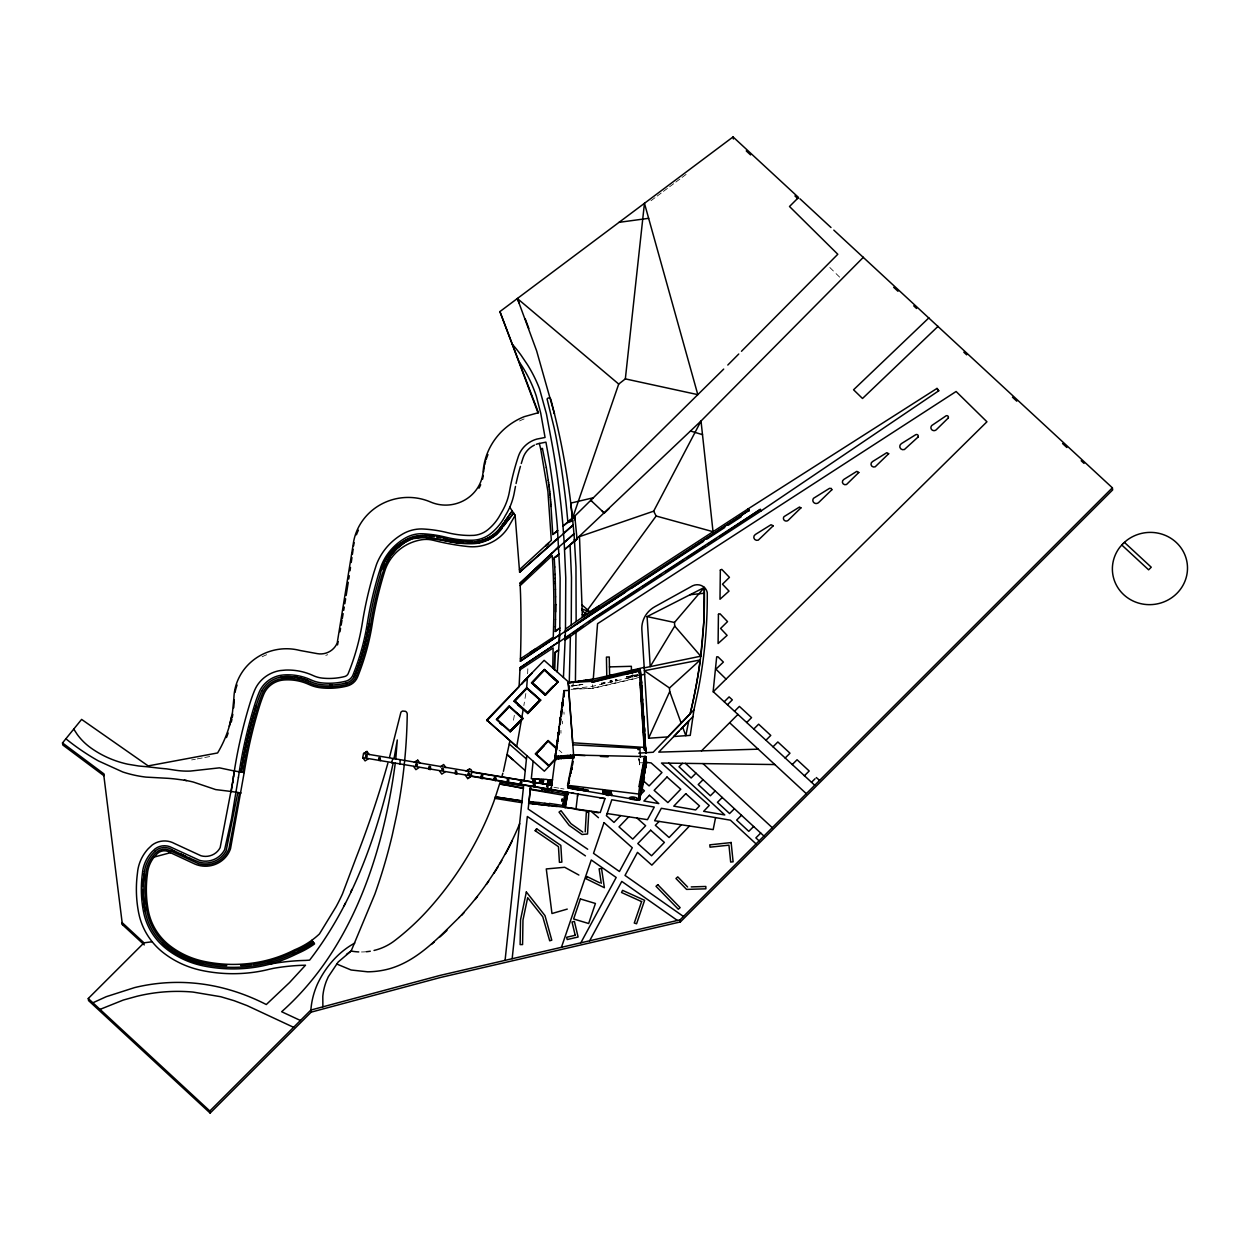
<?xml version="1.0" encoding="UTF-8"?>
<svg xmlns="http://www.w3.org/2000/svg" width="1250" height="1250" viewBox="0 0 1250 1250"><rect width="100%" height="100%" fill="white"/><g stroke="black" fill="none" stroke-linecap="round" stroke-linejoin="round"><path stroke-width="0.75" stroke-dasharray="5 3.75" d="M527.625 673.781L527.844 668.234M560.969 733.203L560.922 730.328M562.547 723.797L562.562 721.172M563.938 712.047L564.078 714.25M525.844 693.5L523.844 705.578M514.344 715.266L513.062 722.797M650.984 200.719L655.656 197.219M657.203 196.062L661.875 192.562M663.422 191.391L668.094 187.906M669.641 186.734L674.312 183.25M675.859 182.078L680.516 178.594M682.078 177.422L686.734 173.938M626.469 676.641L628.109 676.422M631 675.781L633.922 675.109M638.062 674.406L626.703 676.75M610.547 682.062L610.469 680.984C615.125 680.688 607.078 680.375 609.109 682.594L612.219 681.875L612.016 680.625M615.5 681.125L615.297 679.859L616.875 679.562L617.047 680.766L615.453 680.953M626.625 677.312L628.188 676.953L628.375 678.141L626.812 678.5C625.516 676.953 629.109 676.172 628.375 678.141M629.078 677.75L628.812 676.516L632.484 675.406M601.312 683.25L604.797 682.453M616.891 679.672L615.297 679.859M628.953 676.859L632.438 676.047M601.391 683.75L604.844 682.688M629.031 677.344L632.484 676.297M634.703 676.031L638.156 674.984M601.422 683.984L604.906 683.188M629.062 677.594L632.547 676.781M638.219 675.469L634.688 676.578L634.594 675.297M638.359 675.719L592.703 686.281L572.734 688.719M641.297 676.922L592.984 688.109L572.781 689M570.969 689.344L593.016 688.375L637.625 678.047M191.641 759.938L195.391 759.234M197.281 758.891L202.906 757.844M204.781 757.484L212.297 756.094M571.156 686L581.266 684.531M580.062 684.844L575.266 685.547M576.219 685.406L572.391 685.953L572.141 682.203M571.406 685.953L573.344 685.812L573.094 682.062M639.297 760.812L638.906 758.906M639.312 762.219L638.891 758.797L639.656 764.828L639.266 759.047M644.703 762.828L639.344 762.75L639 758.891M553.906 787.281L558.953 788.156M560.625 788.438L563.984 789.016M559.109 750.25L561.859 752.688M829.813 267.484L840.438 277.922M632.391 675.719L632.688 677.031L632.469 674.656M628.906 676.531L629.109 677.844M615.531 680.906L615.375 679.875M610.703 682.031L610.547 681M604.859 682.156L604.922 683.344M601.281 683.016L601.438 684.141M592.484 684.719L593.016 688.375M581.984 684.562L582.922 684.359L579.109 684.984M366.453 951.719A53.203 51.094 -8.4 0 1 358.75 951.922M519.547 420.984A66.125 63.5 -8.4 0 1 524.578 418.734M262.109 656.797A52.016 49.953 -8.4 0 1 269.312 653.734M327.734 654.688A17.625 16.922 -8.4 0 1 325.781 655.344"/><path stroke-width="1.5" d="M555.609 604.25L555.531 619.453M555.625 611.953L555.641 604.469M554.5 669.547L554.766 652.484L558.688 650.031L554.797 652.703L554.516 668.406L552.781 668.016L553.109 647.953L519.938 669.844M562.219 799.406L562.188 799.688M563.625 801.188L563.891 799.609M576 632.25L575.422 681.781M576.141 621.453L575.969 566.969L574.391 539.422M555.375 626.953L555.5 619.25M559.781 630.547L560.141 578.188L557.297 525.953A930.297 893.359 -8.4 0 0 548.516 456.594L545.938 442.156L538.125 443.703A22.188 21.297 -8.4 0 0 536.234 444.328M565.453 629.109L592.812 609.969L748.109 508.875L749.109 510.281L565.469 631.688L565.766 577.844L564.203 542.781M569.094 689.156L569.469 686.25M570.391 636.156L569.266 682.688L573.094 682.062M571.25 624.859L571.484 577.484L570.078 545.031M565.391 630.391L565.266 638.344L569.922 635.109M555.344 626.734L555.25 631.234L559.844 627.984L555.297 631.578M565.25 635.125L565.141 640.047L595.781 618.531L761.281 510.797L938.734 390.797L937 388.422L748.109 508.875L749.203 510.922M565.344 635.781L565.172 637.688M565.109 639.859L563.438 677.5M564.453 693.266L563.969 690.547L551.172 789.438L362.703 757.609M564.359 692.828L564.062 690.641M564.188 691.812L563.844 694.719L564.219 691.906M520.031 667.688L559.188 641.625L520.031 667.688L519.094 686.672L511.297 694.969M520.328 661.203L559.562 634.859L520.328 661.203L520.453 657.922A1106.922 1062.969 -8.4 0 0 520.547 594.484L520.094 583.188L558.766 546.703L549.156 556.234M761.281 510.797L760.281 509.391L595.203 616.859L559.25 641.969L559.75 630.344M557.281 672.016L559.547 635.906M585.219 831.875L586.328 812.359L588.766 812.406L587.531 834L582 834.5L569.156 825.344L559.031 812.125L561.016 810.672L570.938 823.656L582.781 832.094M589.438 679.844L593.266 679.281L597.562 623.688L956.109 391.5L986.938 421.781L713.109 691.891L716.688 656.859L717.938 656.781L723.391 662.078L715.906 669.172L726.234 679.25M644.188 775.016L646.297 761.344M643.141 780.609L649.109 785.906L661.969 772.547L651.125 762.906L646.359 762.406M646.359 761.562L646.422 762.594M528.953 801.844L530.531 787.312L530.25 789.516L565.031 795.5L564.859 794.297L566.422 794.562L564.141 806.141M522.156 800.953L495.422 796.906L500.125 782.328L523.578 786.125L505.078 960.359M524.156 781.094L526.797 755.594M530.562 787.516L528.156 809.047L587.703 849.234M533.125 761.219L531.312 778.719L534.109 779.109L533.656 782.719L530.938 782.328M399.859 764.125L400.281 759.812M512.156 958.734L527.328 816.484L585.438 855.875M625.344 378.891L644.453 203.297L697.812 394.641L625.344 378.891L618.719 384.062L572.469 518.375L568.188 521.906M143.141 886.391A125.828 120.828 -8.4 0 1 144.156 873.828L144.406 871.328M234.078 773.312L234.344 771L219.438 767.844L190.453 771.062A76.438 76.281 9.3 0 1 175.969 770.297L166.688 768.875A363.906 363.234 9.3 0 1 158.203 768.047L146.922 766.719A364.469 354.969 -86.2 0 1 138.578 765.984L127.969 764.234A99.422 96.453 -7.4 0 1 91.016 748.031A61.938 60.094 -7.4 0 1 77.25 734.469L73.75 729.094M690.156 713.797A559.922 537.688 -8.4 0 0 694.156 695.953L695.922 686.984A559.922 537.688 -8.4 0 0 698.984 668.969L700.281 659.938L669.484 687.984L669.719 691.594L648.594 738.234L667.938 736.906L690.156 713.812C700.188 672.516 705.281 629.969 704.312 587.469L674.484 622.469L674.719 626.078L650.203 666.625L700.75 656.203L703.797 621.891L704.312 587.469L647.094 616.609L650.203 666.625L644.219 667.875M395.266 763.203C383.188 853.875 352.031 949.328 281.641 1011.734L300.438 1020.484M395.766 759.031L397.297 739.984L394.016 758.734M577.844 794.156L577.484 796.312M532.688 782.641L533 778.922M539.359 783L539.812 779.391L533.531 778.938L533.109 782.703L534.734 782.734L535.156 778.969L541.438 779.422L541.016 783.203L534.734 782.734M540.391 779.578L539.906 783M540.906 779.422L540.469 783.188L542.641 783.219C545.766 778.391 538.703 777.938 540.594 783.125M541.141 783.125L541.594 779.531M541.531 783.031L542.016 779.609M541.672 783.141L542.125 779.547M542.094 783.219L542.531 779.438C558.062 778.031 540.328 790.625 542.547 779.609M542.766 783.156L543.219 779.562M543.188 783.234L543.609 779.453M550.453 780.109L548.266 779.891L547.812 783.5L550 783.703L550.438 779.938L550 783.703M547.953 783.609L548.406 780M548.5 783.609L548.953 780.016M549.453 783.609L549.891 779.922L552.078 780.125L551.625 783.734L549.469 783.688L549.891 779.922M552.641 779.875L551.516 779.953L551.094 783.719L552.156 783.656M589.25 811.375L575.938 809.359L577.797 793.891M555.172 757.375L555.516 753.234L555.359 757.562L573.672 756.297L555.172 757.344M555.922 750.25L556.062 751.562L556.812 745.406M558.109 736.672L557.219 742.453L558.125 736.5M559.672 724.547L560.375 717.609M561.781 709.812L560.891 715.594L561.797 709.641M562.109 706.641L562.906 700.828L562.188 706.828M556.094 751.422L556.734 744.281L556.156 752.531M558.531 733.516L559.328 727.688L558.438 733.469M559.766 724.562L560.547 718.734M557.391 743.578L557.953 735.344M558.641 735.047L559.156 726.562M560.219 724.172L560.719 719.875M561.281 716.438L561.938 710.922M562.594 706.781L563.172 702M563.922 697.125L564.297 693M352.422 554.234L353.109 549.266M351.234 562.5L351.953 557.547M648.609 738.203L641.859 629.859A25.75 24.719 -8.4 0 1 654.891 606.672L692.672 585.766A10.281 9.875 -8.4 0 1 703.391 586.672L704.781 587.875A10.281 9.875 -8.4 0 1 707.266 592.672A526.094 505.203 -8.4 0 1 698.125 690.578L693.938 709.875L690.25 735.375L673.797 736.5L688.734 720.969L685.828 735.672L682.578 726.938M562.203 799.609L561.828 801.422M232.656 782.625L233.5 776.594M238.422 777.219L231.578 818.375L224.625 849.719A21.109 20.281 -8.4 0 1 199.531 860.359L171.938 847.656A15.062 14.469 -8.4 0 0 155.156 848.812L151.906 851.891A38.016 36.516 -8.4 0 0 142.688 871.016L142.422 873.469A127.516 122.453 -8.4 0 0 143.516 911.734A66.359 63.719 -8.4 0 0 167.016 949.391A88.672 85.141 -8.4 0 0 202.688 965.734A142.031 136.391 -8.4 0 0 253.437 967.5A130.891 125.703 -8.4 0 0 268.422 964.547L272.109 963.547A130.891 125.703 -8.4 0 0 293.484 955.438L298.891 952.906A83.547 80.219 -8.4 0 0 312.672 945.25L314.578 943.891L311.719 940.344M350.016 570.766L350.5 567.453M233.516 776.719L234.422 770.453A520.438 499.766 -8.4 0 1 249.953 703.312A155 148.844 -8.4 0 1 254.562 690.438L255.766 687.875A33.312 32 -8.4 0 1 280.109 670.562L285.797 670.062A59.109 56.766 -8.4 0 1 310.938 674.594L314.516 676.156A28.219 27.094 -8.4 0 0 322.391 678.109A61.844 59.391 -8.4 0 0 342.719 677L344.953 676.453A5.469 5.25 -8.4 0 0 348.141 673.719L349.938 669.234A249.531 239.625 -8.4 0 0 362.391 622.656A409.812 393.547 -8.4 0 1 373.891 572.516L376.469 564.531A60.828 58.406 -8.4 0 1 403.109 533.766A35.609 34.203 -8.4 0 1 421.562 528.953L423.25 529.016A122.891 118.016 -8.4 0 1 447.234 532.609A92.5 88.828 -8.4 0 0 469.797 535.484L474.016 535.359A24.469 23.5 -8.4 0 0 486.031 531.094L487.797 529.781A50.953 48.922 -8.4 0 0 500.031 515.125L502.562 510.687A64.641 62.062 -8.4 0 0 508.891 494.312L509.484 491.375A268.234 257.578 -8.4 0 1 518.359 456.406L519.172 454.281A27.172 26.094 -8.4 0 1 536.766 439.109L545.062 437.469L540.703 413.047L536.297 396.094A122.266 100.484 45 0 0 522.484 366.844L518.859 361.297M238.438 777.344L239.344 771.109A515.484 495.016 -8.4 0 1 254.719 704.609A149.328 143.406 -8.4 0 1 259.156 692.25L260.203 690A28.328 27.203 -8.4 0 1 280.906 675.281L283.484 674.969A54.203 52.047 -8.4 0 1 308.938 678.984L312.531 680.562A33.156 31.828 -8.4 0 0 321.766 682.875A66.766 64.109 -8.4 0 0 345.656 681.234L346.516 680.984A10.453 10.031 -8.4 0 0 352.625 675.766L352.984 674.953A254.203 244.109 -8.4 0 0 367.297 623.359A405 388.922 -8.4 0 1 378.672 573.797L381.141 566.125A55.859 53.641 -8.4 0 1 405.609 537.875A30.594 29.375 -8.4 0 1 422.953 533.781A117.969 113.281 -8.4 0 1 445.984 537.25A97.25 93.391 -8.4 0 0 471.828 540.25A29.453 28.281 -8.4 0 0 490.922 533.453A56.016 53.797 -8.4 0 0 505.312 515.656A69.609 66.844 -8.4 0 0 514.375 492.203A263.156 252.703 -8.4 0 1 515.484 486.406M241 772.031L241.062 771.438A513.766 493.359 -8.4 0 1 254.172 712.672M348.766 579.016L349.266 575.719M232.625 782.5L220.156 847.641A16.125 15.484 -8.4 0 1 201 855.766L174.469 843.5A20.047 19.25 -8.4 0 0 152.141 845.047L148.188 848.766A43 41.297 -8.4 0 0 137.766 870.391L137.094 876.141A132.734 127.453 -8.4 0 0 138.625 912.703L139.5 916.562A71.234 68.406 -8.4 0 0 163.875 953.141A93.672 89.938 -8.4 0 0 201.547 970.406A147.016 141.188 -8.4 0 0 254.094 972.234A135.891 130.484 -8.4 0 0 269.656 969.172L273.672 968.297A203.875 195.781 -8.4 0 1 301.5 965.328L305.5 965.203L289.562 982.531L266.297 1004.531C243.766 992.969 219.188 985.328 193.906 983.125A173.281 164.938 -1.9 0 0 134.562 987.609L106.297 996.672L92.891 1002.781M348.25 582.312L346.156 595.516M237.859 792.438L226.188 850.625A22.844 21.938 -8.4 0 1 199.062 862.141L189.969 858.266M239.578 792.75L229.047 848.281A24.562 23.578 -8.4 0 1 198.562 863.719L170.219 850.719M344.812 603.766L345.625 598.812M526.562 689.109L527.406 677.719L544.125 660.328L569.281 682.672L593.266 679.203L644.188 667.391M523.297 708.797L521.75 718M343.703 610.359L344.25 607.062M521.547 719.203L516.703 746.641L486.734 720L527.406 677.719L521.469 684.094M342.281 618.594L343.141 613.641M561.844 800.313L562.172 798.844M528.625 803.438L528.891 801.484L539.062 802.562L549.344 803.891L549.047 805.625L528.594 803.219L557.172 806.531M533.125 803.891L533.422 802.172M538.797 804.531L539.062 802.562M544.953 803.234L544.656 804.953M549.047 805.625L549.281 803.406L565.453 805.875M341.125 625.172L342 620.234M339.953 631.75L340.547 628.469M62.5 742.938L103.594 773.641L103.906 775.719L62.813 745.016L62.5 742.938L81.609 719.406L148.172 765.906L217.609 752.953A122.016 117.172 -8.4 0 0 229.297 726.297L232.516 712.156L233.906 697.766A52.016 49.953 -8.4 0 1 299.953 650.469L317.297 653.641A17.625 16.922 -8.4 0 0 337.234 642.828L353.266 543.891A54.891 52.719 -8.4 0 1 430.547 502A37.172 35.703 -8.4 0 0 483.125 471.484A66.125 63.5 -8.4 0 1 524.281 416.656L538.438 412.688L499.906 311.594L733.062 136.922L798.531 197.484L789.5 206.5L837.797 254.266L741.484 351.266M337.531 644.906L338.141 641.609M640.062 787.406L644.922 756.422L645.766 756.547L646.281 760.656L644.922 756.422L645.844 757.141L639.859 786.969M640.266 782.984L639.625 787.688L640.547 788.422L645.844 757.141M640.656 782.094L641.656 776.25M642.625 770.188L641.922 775.047L642.812 775.844M644.172 775.141C642.109 771.547 643.547 766.188 644.188 765.094L644.703 769.203M644.359 762.203C645.969 764.453 642.578 756.812 645.672 757.312M639.734 788.391L644.078 763.812M644.391 762.938C646.859 759.609 644.391 756.734 646.016 758.297M640.656 789.125L646.094 758.766M640.766 789.828L646.188 759.469L645.359 759.344L646.234 759.703M639.938 790.406L640.781 790.547L646.297 760.172L645.391 759.125M509.922 740.844L503.406 771.328M555.094 756.391L573.594 755.016L644.641 756.594L638.984 786.375L640.281 786.547L640.781 790.547M639.328 800.203C637.75 797.922 639.406 784.969 640.438 786.031L639.516 786.891M641.062 780.906L641.859 776.641L642.047 777.5M643.547 768.234L642.766 772.391M644.281 763.859L645.156 759.719M641.312 780.891L643.688 768.906M645.297 760.391L646.141 760.453L640.484 790.375L639.938 786.516M640.609 791.453L639.422 800.25L567.891 787.922L588.188 791.203M639.484 799.844L640.906 792.891M641.453 792.719L644.453 777.359M393.219 762.859C378.031 832.703 353.781 903 309.609 960.141L305.406 960.422A208.672 200.391 -8.4 0 0 272.844 963.594L270.172 964.078M65.875 738.781A236.812 228.922 -3.1 0 0 98.359 760.891L122.75 771.969A117.219 114.453 -11.6 0 0 145.953 777.109L167.578 778.297A143.438 141.656 11.9 0 1 177.031 779.219L184.359 780.203A103.656 100.781 -3.7 0 1 193.375 782.062L215.703 789.594L231.234 791.484L234.344 771L244.203 772.531M362.734 757.734L363.531 753.484L551.984 785.312M379.109 759.125L378.844 760.469L378.891 757.672L380.266 757.906L380.219 760.703L380.484 759.375M428.828 767.656L429.094 766.328L430.484 766.562L430.469 769.594L429.078 769.344L428.828 767.656L430.219 767.906M429.078 769.344L429.344 768.016M455.5 772.516L455.234 773.859L456.625 774.094L456.891 772.75M456.375 772.406L456.641 771.062L455.25 770.828L456.625 774.094M469.688 776.344L469.953 775M465.469 775.422L467.703 778.578L471.016 776.375L471.812 772.141L551.969 785.188M481.109 776.562L481.375 775.219L482.766 775.453L482.5 776.797L481.109 776.562L481.391 778.422L482.781 778.672M481.391 778.422L481.656 777.094M494.172 778.688L494.438 777.344L495.812 777.578L495.812 780.609L494.422 780.375L494.172 778.688L495.563 778.922M494.422 780.375L494.688 779.031M495.812 780.609L496.062 779.281M520.281 782.938L520.547 781.594L521.938 781.828L521.672 783.172L520.281 782.938L520.531 784.594M533.562 786.578L533.594 783.719L534.984 783.953L534.938 786.812M541.516 790.766L541.859 789.047L545.297 789.625L544.969 791.359L530.188 789.031M541.547 791L541.859 789.047M544.922 791.125L545.266 789.406L552.438 790.375L552.094 792.109L544.969 791.359M547.781 787.422L548.047 786.078L546.656 785.844L548.016 789.078M547.219 791.516L547.516 789.531M552.094 792.109L552.438 790.375M562.562 805.859L564.859 794.297M563.391 803.766L564.047 800.453M568.031 787.609L567.594 785.297L573.594 755.016L568.859 690.422M564.062 805.641L566.422 794.562M567.859 786.656L570.203 774.25L570.406 775.672M571.891 768.578C571.766 764.406 569.406 783.969 572.047 765.469M568.844 783.078L569.406 780.141M571.484 769.109L571.828 767.438M568.797 782.75L569.25 779.094L569.422 780.641M572.484 765.219L573.234 761.438M565.141 807.734L568.016 792.203L565.109 807.578M570.219 787.062L570.562 788.047M570.391 788.016L570.422 787M575.484 787.969L575.688 789.328M578.203 789.359L577.875 788.297L578.234 789.781L574.594 789.328M580.797 790.125L580.422 788.734M583.047 789.156L583.297 790.234M583.125 789.281L583.344 790.562M585.844 790.672L585.5 789.609L585.891 791M588.25 791.406L588.109 790.031L567.797 786.469M602.875 790.297L611.125 791.594L611.672 795.562L610.969 790.594M602.984 791.625L611.219 793.078M611.406 793.75L603.094 792.312L611.328 793.625M603.188 793.016L611.5 794.438M605.016 790.578L605.484 794.375M605.578 793.422L609.141 793.859M605.781 794.5C613.109 799.328 606.922 784.719 609.562 795.078M605.953 793.391L607.562 794.609M607.844 794.344L608.875 793.891M611.219 792.281L602.906 790.859L611.125 792.25M631.656 797.641L631.875 798.922M634.312 799.453L634.031 797.969L634.375 799.031M636.766 799.859L636.766 798.438M636.922 799.469L636.578 798.406M639.281 799.875C619.969 799.906 633.797 793 639.516 800.266L646.516 762.625L644.141 774.703M715.562 817.625L713.188 829.609L654.609 820.734L661.344 808.281L730.422 820.187L756.062 843.891M526.328 892.094L520.531 919.844L520.125 944.594L522.578 944.578L522.969 920.047L527.656 897.688L542.75 916.734L549.688 940.797A54.438 15.094 -15.4 0 0 550.859 940.453L551.781 940.188L545 915.641L526.297 891.891M229.297 726.297L231.641 716.906M389.469 757.469L400.906 712.281A3.516 3.375 -8.4 0 1 402.672 711.047L405.516 711.328A3.516 3.375 -8.4 0 1 407.234 714.266A600.422 576.578 -8.4 0 1 396.547 815.422L392.203 835.375A600.422 576.578 -8.4 0 1 374.828 894.219L351.125 951.047A64.328 61.781 -8.4 0 0 346.484 954.406M391.562 762.891L392.781 758.656M387.875 763.203L384.891 773.547A1094.609 1051.141 -8.4 0 1 356.156 857.609L342.453 893.938A205.5 197.344 -8.4 0 1 336.125 906.641L319.438 933.938A78.594 75.469 -8.4 0 1 311.875 940.219L309.875 941.641A78.594 75.469 -8.4 0 1 294.625 949.812A125.937 120.938 -8.4 0 1 252.828 963.047A137.062 131.625 -8.4 0 1 203.859 961.344A83.688 80.375 -8.4 0 1 170.188 945.938A61.453 59.016 -8.4 0 1 148.406 911.031A122.641 117.781 -8.4 0 1 147.375 874.219A33.062 31.75 -8.4 0 1 154.109 857.078L157.297 853.594A10.094 9.703 -8.4 0 1 170.453 852.688L194.703 863.969A26.078 25.047 -8.4 0 0 230.5 848.781L244.281 772.031A510.547 490.281 -8.4 0 1 259.5 706.172A143.703 138 -8.4 0 1 263.75 694.312A23.375 22.453 -8.4 0 1 283.906 679.969A49.172 47.219 -8.4 0 1 308.922 684.484A38.062 36.547 -8.4 0 0 321.188 687.859A71.844 68.984 -8.4 0 0 346.922 686.094A15.406 14.797 -8.4 0 0 357.609 676.953A259.25 248.953 -8.4 0 0 372.219 624.328A400.203 384.312 -8.4 0 1 384.812 570.953A45.906 44.078 -8.4 0 1 421.703 539.75A27.562 26.469 -8.4 0 1 433.25 540.281A241.375 231.797 -8.4 0 0 467.953 546.547A41.219 39.578 -8.4 0 0 496.141 539.719L499.516 537.219A41.219 39.578 -8.4 0 0 509.906 524.406L515.125 515.422L509.781 507.25M501.781 776.938L502.859 773.188M447.734 539.453C419.672 527.266 385.656 542.938 380.344 574.422A403.328 387.312 -8.4 0 0 369.016 623.703A255.953 245.797 -8.4 0 1 354.594 675.656L354.188 676.562M467.703 778.578L470.984 776.25L605 798.578L600.25 812.516L548.969 805.125M561.438 947.312L591.266 859.969L616.188 877.469L580.812 942.844M383.688 569.484L384.406 567.406A118.906 16.609 -69.4 0 0 385.641 564.438L390.484 556.062L396.859 548.672L404.562 542.562L412.234 538.672L425.031 537.406L458.406 543.031L477.828 543.156L489.031 539.406L496.344 534.484L513.641 513.141L506.266 522.547M495.406 796.703L493.969 801.188A348.031 334.203 -8.4 0 1 429.047 908.766A252.109 242.094 -8.4 0 1 394.703 940.625A53.203 51.094 -8.4 0 1 374.047 950.453M519.719 823.625C505.359 858.125 484.922 890.109 459.281 917.344M385.641 564.438L382 574.875A401.656 385.719 -8.4 0 0 370.719 624.031A257.719 247.484 -8.4 0 1 356.203 676.344A13.922 13.375 -8.4 0 1 346.547 684.609A70.297 67.5 -8.4 0 1 321.359 686.344A36.625 35.172 -8.4 0 1 309.547 683.078A50.672 48.656 -8.4 0 0 283.781 678.453A24.859 23.875 -8.4 0 0 262.344 693.688A145.422 139.641 -8.4 0 0 258.047 705.703A512.047 491.719 -8.4 0 0 242.781 771.75L240.984 771.938M351.953 889.422L350.703 892.188M261.75 690.828L260.766 693.062A147.375 141.531 -8.4 0 0 256.375 705.156A513.766 493.359 -8.4 0 0 241.062 771.438M344.141 905.719L345.469 903M386.75 562.203L387.078 561.547A52.422 50.344 -8.4 0 1 407.375 540.891A27.156 26.078 -8.4 0 1 422.781 537.281A114.547 110 -8.4 0 1 445.141 540.641A100.719 96.719 -8.4 0 0 471.922 543.734A37.125 35.641 -8.4 0 0 502.25 528.078M582.391 617.047L579.5 536.641L653.656 511.172L701.016 421.016L863.406 257.25M587.188 876.469L586.094 878.766L604.375 887.719L601.547 868.484L599.125 868.828L601.266 883.344M589.641 940.797L621.781 881.406L677.422 920.469M512.203 510.922L504.594 521.703M501.547 526.031L502.328 524.906M512.219 511.016L500.875 526.984C494.328 536.219 483.203 541.828 471.922 541.969A98.984 95.047 -8.4 0 1 469.688 542.094M503.141 523.766L503.797 522.828M503.297 526.562L503.875 525.766M582.297 617.172L656.141 516.016L653.656 511.172M504.469 524.953L505.922 523.016M535.203 830.734L536.672 828.813L560.828 845.375L561.859 862.125L559.422 862.344L558.453 846.672L535.203 830.734L536.672 828.828M519.469 695.891L526.719 688.141M514.5 727.562L521.375 720.188M521.719 683.844L529.734 675.297M510 696.344L486.844 720.781M524.375 681.188L532.297 672.938M496.438 719.344L509.281 705.984L523.062 718.422L510.219 731.797L496.469 719.578L509.281 705.984M514 701.078L526.859 687.719L540.641 700.172L527.781 713.531L514.031 701.328L526.859 687.719M531.562 682.828L544.422 669.453L558.156 681.672L545.344 695.281L531.562 682.828L545.344 695.281M531.594 683.062L544.422 669.453M522.266 718.469L509.312 706.75L497.281 719.547L510.188 731.016L522.266 718.469L510.156 730.781M514.844 701.281L526.875 688.5L539.781 699.969L527.75 712.75L514.812 701.047L527.75 712.75M552.016 687.516L545.312 694.5L532.375 682.797L544.438 670.234L557.391 681.938M527.719 712.516L539.781 699.969M545.312 694.5L553.328 685.891M540.594 699.938L527.781 713.531M545.297 695.031L558.156 681.672M556.359 747.797L548.125 740.469L535.266 753.844L549.047 766.297L544.344 771.188L486.734 720M544.156 745.672L536.109 754.047L548.141 741.25L555.969 748.406M554.344 759.703L549.016 765.516L536.078 753.812M555.438 759.375L549.047 766.297M459.266 917.359C438.406 937.578 417.375 961.234 388.344 969.078A75.828 66.25 -11.6 0 1 367.688 971.812L351.109 970L336.625 963.969M693.938 709.875L653.172 752.25L638.75 753.141M678.766 731.328L658.766 752.125L758.203 749.172M681.266 728.734L692.969 716.562M620.562 815.594L614 822.422L606.391 815.672L611.828 799.75L654.281 807.062L647.469 819.656L607.109 813.547M628.703 816.828L619.016 826.891L632.766 839.109L645.625 825.734L637 818.078M659.094 821.422L655.359 825.313L669.094 837.531L681.359 824.797M689.484 826.016L651.859 865.141L637.484 852.375L625.016 875.422L683.453 916.469M727.797 365.047L738.75 354.016M833.812 230.125L1112.375 487.812L1112.672 489.891L680.359 921.938L440.656 977.437L311.172 1012.141L210.141 1113.078L88.562 1000.594L88.266 998.5L144 942.828L152.188 941.75M210.141 1113.078L209.828 1111L310.875 1010.047L440.344 975.344L680.062 919.859L1112.375 487.812M724.266 701.734L729.109 696.891L732.328 699.859L727.484 704.703M682.469 763.328L679 766.781L691.141 778L695.984 773.156M734.562 711.25L739.406 706.406L751.547 717.641L746.703 722.484M701.5 750.859L737.969 714.406M703.062 779.719L698.219 784.547L710.359 795.781L715.203 790.938M753.781 729.031L758.625 724.188L770.766 735.422L765.922 740.266M722.281 797.484L717.438 802.328L729.578 813.562L734.422 808.719M773 746.812L777.844 741.969L789.984 753.203L785.141 758.047M741.5 815.266L736.656 820.109L748.797 831.344L753.641 826.5M792.219 764.594L797.062 759.75L809.203 770.984L804.359 775.812M760.734 833.047L755.875 837.891L759.094 840.859M811.438 782.375L815.062 778.734M723.703 369.078L572.469 518.375L562.969 526.156L572.438 518.188M548.516 790.422L550.969 788M593.359 497.75L570.719 503.125L572.469 518.375L574.797 516.125L572.5 518.75M520.188 585.578L552.219 555.578L552.547 559.516A891.906 856.5 -8.4 0 1 553.359 634.281L553.312 637.109L520.375 658.844M520.094 583.188L552.484 552.672M570.328 544.828L701.016 421.016L713.031 531.703L656.141 516.016M519.453 569.672L551.328 540.391L547.891 491.344L540.672 448.781L542.406 448.438L546.344 467.797M591.984 501.422L590.781 500.297L604.328 513.078L608.797 508.859M574.516 541.172L564.594 549.516L577.031 539.031L574.719 515.547M520.125 583.406L531.188 573.047M535.328 569.172L545.016 560.109M545.625 545.828L548.5 543.219M545.656 546.094L548.531 543.484M558.203 537.781L519.609 572.203L573.125 525.203M558.812 547.047L573.906 533.938L564.234 542.625M556.344 549.266L558.828 547.172M155.047 851.188L156.219 850.219A13.328 12.812 -8.4 0 1 171.078 849.188L172.094 849.922M557.672 530.781L552.766 534.516L557.641 530.531M554.344 559.609L554.219 557.75L559.219 554.203M554.25 557.969L559.188 553.938M555.516 557.219L557.984 555.203M313.578 942.656L311.703 944.094A81.812 78.562 -8.4 0 1 298.219 951.594L292.734 954.047A129.172 124.047 -8.4 0 1 253.219 965.953A140.297 134.734 -8.4 0 1 203.094 964.203A86.938 83.484 -8.4 0 1 168.125 948.281L162.5 943.328M573.016 632.953L578.766 628.953M580.344 627.859L582.719 626.203M588.797 621.969L590.141 621.031M559.609 635.203L565.391 631.172M592.453 619.422L595.297 617.516M366.969 751.438L363.672 753.641L366.969 751.438L369.219 754.594M362.859 757.75L365.094 760.906L368.406 758.703M417.781 760.188L414.484 762.391L417.781 760.188L420.016 763.219M413.672 766.5L415.906 769.656L419.219 767.469M440.359 766.844L443.656 764.516L445.891 767.672M445.094 771.922L441.797 774.109L439.547 770.969M469.562 768.984C460.812 775.922 471.812 764.047 471.828 772.266M599.188 605.828L585.922 614.641L582.031 609.938M529.891 652.594L535.938 648.656M749.109 510.281L593.391 611.656L565.469 631.688M576.359 624.109L625.312 592.25M631.828 588L703.609 541.266M706.875 539.141L724.812 527.453M728.078 525.328L741.141 516.828M596.938 616.453L639.438 588.766M642.719 586.641L660.703 574.938M665.594 571.734L683.594 560.031M686.859 557.906L704.844 546.188M708.109 544.062L716.281 538.734M719.562 536.609L760.281 509.391M576.125 630.797L579.391 628.672M354.781 943.062C338.266 952.063 325.406 967.094 317.469 984.016A91.219 83.312 -4.9 0 0 310.875 1010.047L311.172 1012.141M292.75 954.141L295.984 952.531M100.016 1009.391L123.312 1000.047L136.875 996.297A163.844 155.953 -1.9 0 1 192.984 992.062L220.719 996.719L234.156 1000.703L247.125 1005.625L293.594 1027.312M713.438 691.844L814.625 785.141M568.266 522.516L572.688 520.828M567.266 909.094L551.969 913.531L546.281 868.938L564.703 867.281L578.891 875.047M310.266 681.484L311.859 682.266A34.859 33.469 -8.4 0 0 321.578 684.688A68.531 65.812 -8.4 0 0 346.109 683.016L347.062 682.641M346.109 683.016L347.078 682.734A12.172 11.688 -8.4 0 0 354.203 676.641L354.609 675.734A255.953 245.797 -8.4 0 0 369.031 623.781M638.109 748.281C637.297 750.531 642.062 747.641 638.109 748.281L572.844 744.812L568.141 682.656L591.984 681.344L640.109 668.875L641.344 677.188M591.984 681.344L592.203 682.219L626.078 673.047L626.047 673.922L639.219 670.812L638.891 669.078L639.094 670.125L625.938 673.406L625.797 672.359L626 673.672L639.188 670.578M270.609 960.719L267.609 961.531A127.453 122.391 -8.4 0 1 253.016 964.406M271.656 962.062L268.016 963.047M154.109 857.078L170.453 852.688M592.203 682.219L639.391 671.047M611.484 674.969L609.594 675.406L609.266 657.016L606.438 657.094L606.781 676.062M626.031 673.812L625.766 672.266L626.047 673.797L625.781 672.344L638.922 669.312L639.625 673.594M625.797 672.594L638.953 669.547L639.156 670.469M625.828 672.828L639.328 669.688L639.141 668.906M639.062 669.984L625.875 673.062L626.078 674.031L633.5 672.375M639.531 673.141L639.375 671.922L639.719 672.75M644.625 674.266L641.031 675.109L645.859 752.656M575.188 935.281L566.656 937.266L567.203 939.547L578.109 937.016L574.391 921.453L572.016 922L575.156 935.078M542.438 448.641L540.703 448.984L539.328 443.422M700.281 659.938L644.391 670.703L669.484 687.984M645.922 753.062L645.5 750.25L644.562 750.188L640.328 683.172L641.188 683.219L640.688 684.656M640.875 691.797L642.031 691.531L641.453 687.422L640.594 687.484L641.188 691.594L640.656 685.391L641.5 685.328M640.875 685.859L641.438 685.828M640.859 686.328L641 686.797M641.297 687.766L641.328 688.047M641.062 689.203L641.172 689M641 690.172L641.359 690.172M641.984 691.047L641.062 690.641L641.906 690.578M641.453 692.328L641.562 692.594M641.125 693.078L640.984 692.609M641.469 696.906L641.938 697.141M641.562 697.125L641.75 696.875M641.594 701.859L641.641 700.547M641.453 700.781L642.344 700.953L641.5 700.547M641.672 701.25L642.375 701.672M642.531 704.812L641.688 705.016M642.672 705.734L641.969 706.266M642.75 706.688L642.031 706.734M642.641 707.375L642.719 707.406M642.344 711.891L642.469 709.172M642.562 709.828L642.062 710.266M642.953 710.516L642.734 710.047M642.984 711.219L643.094 711.469M642.406 714.203L642.938 713.469M642.875 714.422L643.078 713.906M643.391 716.016L644.234 727.359L643.594 721.953M643.281 717.75L643.906 721.75L642.75 722.016L643.328 726.125L644.188 726.062M642.641 718.281L643.312 718M643.859 721.266L643.047 721.531M643.344 722.594L643.688 722.531M643.719 723.25L644.156 724.188M643.922 724.172L643.109 724L644.109 723.859M643.219 724.203L644.062 725.109M643.453 725.375L644.094 725.344M643.297 729.469L644.453 730.391C644.969 725.047 641.688 725.203 643.609 730.438M643.922 727.094L643.203 727.609L643.203 726.656M643.688 731L643.578 731.234M644.156 731.656L643.406 731.859M643.656 732.172L644.031 732.344M644.281 735.516C643.266 735.969 644.875 733.781 643.75 736.391M643.641 735.547L644.391 736.188M644.75 739.797L643.828 739.281M644.766 740.266L644.859 740.5M645.109 742.609L644.547 741.734M644.703 746.75L644.422 746.578C645.328 749.594 644.719 742.062 645.688 750.266L644.844 750.328L644.562 742.875M644.781 744.344L644.812 744.109M644.531 745.594L644.391 744.625M645.094 745.984L645.234 745.984M644.562 748.016L645.562 749.828M645.344 748.406L644.594 747.75M644.812 748.672L645.109 748.703M640.641 687.234L641.766 687.219L641.094 683.484M641.359 688.703L640.859 688.766M641.703 699.953L642.547 699.906L642 696.656M641.938 705.547L642.469 705.781M642.078 706.5L642.281 707.438M642.984 707.844L642.391 707.672M642.594 718.031L643.328 717.641L643.891 721.484M643.391 724.938L643.891 723.938M643.75 726.406L643.031 726.594M643.484 728.531L643.578 728.75M644.125 729.469L644.016 729.188M643.406 731L644.156 731.172M644.297 732.125L643.484 731.938M643.562 734.953L644.406 734.906L644.984 739.016L644.141 739.078M644.391 743.281L645.234 743.062L644.672 739.219L644.016 740.703M644.766 740.766L644.547 739.797M644.625 739.328L645.25 743.328L644.094 743.594L644.672 747.703L645.531 747.641L644.938 743.531L644.312 744.656M644.359 746.594L645.156 746.922M644.844 750.328L644.25 746.219L645.312 746.469M643.812 718.344L643.062 713.328L642.406 714.812M643.875 723.062L644.156 724.312M644.031 725.953L643.312 725.859M641.188 684.625L640.453 683.984M641.828 696.438L642.562 700.172L641.406 700.438M643.016 711.484L642.812 711.516M642.781 717.812L642.672 719.125M643.484 728.047L643.172 727.375M643.578 730.719L644.719 734.703M644.047 730.953L643.609 733M643.938 732.641L643.328 722.531M645.344 747.156L645 746.531M644.531 747.281L645.5 747.375M645.344 747.188L644.422 747.078M619.031 222.344L648.656 218.328M281.188 677L283.625 676.703A52.453 50.375 -8.4 0 1 292.844 676.875M641.453 695.906L642.297 695.859L641.719 691.734L641.062 693.219M690 594.75L704.406 593.203M731.141 842.578L709.797 844.844L710.031 847.172L728.953 845.172L730.672 862.047L733.109 861.797L731.109 842.375M593.266 679.203L592.312 679.422M575.047 681.922L579.812 681.094M641.359 680.766L641.344 681.812L641.359 680.656M641.266 682.156L641.609 683.281L641.516 681.75M640.641 687.156L641.75 686.953M640.781 690.703L641 691.531M641.172 691.328L642.016 691.266M641.734 692.016L641.203 692.156M641.141 696.109L641.859 696.172M641.969 704.266L642.812 704.219M641.969 708.625L643.094 708.531M641.938 709.062L642.797 709L643.375 713.125M642.234 713.656L643.078 713.594M642.781 717.219L643.625 717.156M642.797 717.5L643.641 717.438M643.859 726.266L643.109 726.453M643.312 730.203L644.438 730.109M644.125 738.797L644.969 738.75M644.953 743.812L644.422 743.953M638.25 748.594L638.234 749.828M645.672 750L644.875 749.641M573.984 757.656L555.344 758.484M641.641 696.172L641.328 697.547M471.875 541.969L447.969 539.5M563.969 690.641L568.766 690.453M609.438 666.906L631.359 666.297L631.438 670.328M691.25 886.906L705.828 886.469L705.875 888.828L686.562 889.391L675.969 878.5L677.766 876.875L687.609 887M329.781 685L331.844 684.938M329.797 686.734L331.906 686.688M774.828 764.547L661.484 763.047L709.25 805.484L703.641 811.312L724.766 814.953L668.766 763.141M640.422 683.281L640.922 687.281M642.125 700.484L642.453 712.453M644.938 756.531L645.812 756.906M645.531 756.828L644.875 756.688M645.719 758.516L645.953 758.281M644.922 760.938L644.094 760.953M644.406 762.438L644.922 762.781M644.578 763.156L644.719 762.734M645.312 763.5L644.641 763.625M644.875 763.859L645.156 764.359M644.812 764.344L645.406 764.188M644.281 765.672L643.312 765.219L644.031 765.844M644.484 767.078L643.578 766.031L644.312 766.375M643.578 766.469L644.391 766.844M643.922 773.469L643.094 773.328L643.25 770.609M643.141 770.828L643.703 771.797M643.031 771.938L643.5 771.328M643.766 772.281L643.594 772.953M643.766 772.75L643.234 772.391M642.047 773.891L643.141 777.734C642.828 771.672 641.891 775.156 642.531 773.969M642.641 774.203L642.469 774.891M642.703 774.656L642.734 774.891M642.141 775.484L642.984 776.078M642.812 776.297L643.125 777.016M642.219 776.422L642.312 776.672M642.25 776.656L643.156 777.25M641.328 780.594L641.297 777.953M641.656 778L642.344 782L641.516 781.875M641.844 779.359L642.094 779.656M641.781 779.391L642.234 780.594M640.5 784.016L640.781 783.641M639.859 788.297L640.547 788.422M639.891 788.562L640.484 788.859M585.094 755.625L573.594 755.016L573.984 757.75M600.422 756.438L608.078 756.844M572.547 742.766L644.141 747.391L644.562 750.188M644.781 761.797L644.125 761.172M644.406 761.094L645.5 764.922L644.656 764.797M645 761.828L644.219 760.812L645.547 764.656L644.703 764.531M644.469 762.438L644.641 764.688M640.812 784.328L640.859 782.734M645.703 759.828L645.781 759.891M645.281 763.734L644.578 762.703M644.25 765.891L643.859 765.125M640.219 782.031L641.609 786.016L640.781 785.875M640.75 782.438L641.562 786.281L640.734 786.141L640.781 782.219M640.812 783.812L640.625 784.828M639.516 786.438L639.766 788.625L645.422 756.578M534.719 782.641L538.969 783.094M562.766 792.109L568.094 792.672L551.156 789.297M563.562 693.609L563.938 696.312M563.109 702.281L562.859 699.531M562.344 702.5L562.797 705.266L562.422 702.688M561.625 708.484L561.891 711.234M561.109 711.516L561.594 714.156M560.703 714.5L560.953 715.75L560.688 714.609M560.219 722.844L559.906 720.406M559.562 723.578L559.734 724.703M559.078 726.438L559.406 728.75M558.984 731.797L558.672 729.359L559.125 732.125M557.547 738.328L557.906 741.078M557.031 741.359L557.469 743.688L557.047 741.297M556.219 747.328L556.703 749.969M494.828 798.375L521.969 802.703M567.594 785.297L638.5 794M643.109 769.672L642.516 769.5M231.234 791.484L241.078 793.016M571.672 793.031L573.828 793.328M599.734 797.781L605 798.578M565.062 807.188L575.859 808.812M497.344 797.188L520.25 800.656M530.828 802.266L536.906 803.188M594.812 812.219L598.484 812.781M645.5 760.266L646.328 760.391M642.562 769.219L643.969 773.203L642.797 770.75M642.344 777.344L643.188 777.469M641 777.766L641.828 777.891M640.953 778.031L641.781 778.156M641.562 781.609L642.406 781.734M640 790.141L640.828 790.281M645.906 764.016L645.953 765.047M645.547 767.828L645.469 766.297M644.969 768.938L645.188 770.234M644.562 772.422L644.531 771.219L644.703 772.75M642.688 772.312L642.781 773.156M640.141 793.922L640.453 795.344M640.312 794.891L644.406 790.797L641.672 788.359M639.703 796.312L639.953 797.859L639.797 796.328M571.297 769.234L571.672 769.719M571.438 770.109L571.562 768.922M533.328 785.062L534.719 785.297M378.625 759.016L380.016 759.25M552.031 791.609L567.734 794.312M184.359 780.203L186.625 780.594M647.094 616.609L674.484 622.469M643.547 765.344L643.688 767.781M690.516 431.016L702.516 434.672M582 608.984L589.953 611.891L581.859 604.797M295.109 677.141A52.453 50.375 -8.4 0 1 308.266 680.688L310.281 681.562M189.984 858.359L179.906 853.609M185.953 856.516L173.906 850.719M584.422 615.688L582.203 614.641L583.438 616.375M587.219 876.672L599.734 882.797M172.078 849.828L173.922 850.812M519.078 302.938L517.359 298.516L618.719 384.062M509.328 744.031L526.438 759M517.875 704.922L523.188 709.453M516.031 712.375L521.859 717.344M499.719 723L502.203 725.141M591.094 811.328L598.469 817.703M552.75 667.812L554.547 669.812M544.453 669.703L558.203 681.906M548.781 674.297L555.953 680.672M532.375 682.797L545.281 694.266M526.891 687.953L540.641 700.172M525.234 770.641L507.297 754.734L512.812 759.688M799.938 198.781L831 227.516M746.25 150.922L750.547 154.891M794.922 195.938L797.781 198.578M893.688 287.297L897.984 291.266M913.719 305.828L916.578 308.484M963.812 352.172L966.687 354.828M1012.484 397.203L1016.781 401.172M1062.578 443.547L1066.875 447.516M1081.188 460.75L1084.047 463.406M1124.422 542.391L1151.25 567.219L1148.625 569.828L1121.797 545.016M816.281 777.531L819.469 780.297M729.641 722.75L806.312 793.672M702.984 763.594L772.281 827.688M685.391 763.359L763.938 836.031M144 942.828L122.078 922.547L122.391 924.625L144.297 944.906M88.266 998.5L209.828 1111M602.188 511.062L604.328 513.062M674.719 626.078L700.75 656.203M313.594 942.75L312.594 941.422L310.719 942.75A79.906 76.734 -8.4 0 1 295.25 951.047A127.25 122.203 -8.4 0 1 271.188 960.562M513.656 513.234L515.125 515.422L519.609 572.203M517.359 298.516L536.641 350.891L554.438 413.781L550.844 399.312A2.062 2 -8.9 0 0 547.062 398.969L554.062 427.469A372.438 357.562 -12.8 0 1 556.984 442.016L559.266 454.797A940.984 903.422 -12.8 0 1 566.469 507.359L567.891 522.156M538.062 412.969L499.906 311.594M525.25 318.875L528.844 328.516M669.719 691.594L681 722.672M634.688 670.891L634.875 672.156L634.5 670.094L634.859 672.062L634.969 670.828M630.094 671L630.484 673.078L630.172 671.422M626.094 674.094L625.734 672.125L626.234 674.156L625.859 672.172L626.094 674.094L625.75 672.203L625.953 673.219M639.125 670.281L638.906 669.141L639.219 670.812M639.422 672.641L639.516 672.938M634.531 670.203L634.797 671.75L634.578 670.453M630.172 671.344L630.453 672.938M630.219 671.688L630.453 672.969M625.766 672.234L626.062 673.969M639.516 672.969L639.375 672M634.812 671.828L634.531 670.234L634.844 671.984M634.766 669.922L634.953 670.703M634.484 669.984L634.672 670.766M630.375 670.938L630.562 671.719M625.984 671.953L626.172 672.734M554.406 413.625C564.656 455.078 571.109 497.422 574.469 539.969L574.438 539.781M546.312 467.578L548.281 480.625M938.047 326.359L862.5 398.484L853.562 389.781L928.875 317.875M938.734 390.797L937 388.422M733.062 136.922L733.375 139M680.062 919.859L680.359 921.938M639.328 669.688L639.906 673.531M641.562 686.969L640.109 668.875M640.203 684.219L640.062 683.188L641.172 683.109L645.344 747.953M642.266 708.859L641.672 704.75L642.516 704.688L643.109 708.797L641.859 707.906M646.141 760.453L646.562 762.922M644.641 756.594L645.266 760.453M630.578 671.844L630.734 672.875M630.312 671.906L630.5 673.172M626.203 672.859L626.375 674.078M577.031 539.031L574.547 541.359M573.078 524.953L563.531 533.297M590.375 679.547L585.594 680.391M605.656 793.266L605.734 794.484M586.531 680.109L582.719 680.812M602.719 789.594L603.438 794.109M583.656 680.531L578.875 681.375M548.25 480.422L548.594 482.766M575.984 681.641L572.156 682.344M568.141 682.656L569.141 689.422M573.5 755.141L573.891 757.719M562.766 699.516L563.125 702.219M570.578 755.344L570.906 757.516M570.391 755.359L570.719 757.531M573.141 788.891L572.859 787.406L572.969 788.859M567.453 755.562L567.75 758.172L573.828 757.312M566.547 757.031L566.703 758.219M566.547 758.203L566.391 757.141M560.312 717.422L560.625 719.859M566.047 757.078L566.172 757.875M568.672 781.547L568.938 783.094M564.297 755.688L564.719 758.141M564.281 757.188L564.391 757.859M563.094 757.281L563.219 758.078M558.703 734.609L558.359 732.359L558.672 734.797M555.562 758.984L561.719 758.594L561.328 755.859L561.625 758.578M555.703 760.531L555.188 756.406M551 780.109L550.516 783.547M534.641 779.125L534.172 782.547M523.062 718.422L510.219 731.797M548.562 482.562L548.891 484.906M548.859 484.703L549.172 487.047M549.141 486.844L549.438 489.188M103.594 773.641L122.391 924.625M549.406 488.984L549.688 491.344M549.656 491.141L550.141 495.641M549.891 493.281L550.344 497.797M574.859 516.656L575.203 520.172M550.312 497.578L550.531 499.953M550.5 499.734L550.703 502.109M564.234 542.984L562.922 525.438A935.953 898.781 -8.4 0 0 551 438.344L546.453 413.953L539.531 388.859A143.797 139.422 6.2 0 0 527.406 364.609L521.125 355.297A103.859 85.359 45 0 0 512.406 344.391M550.672 501.891L550.875 504.266M550.844 504.047L551.016 506.422M644.438 727.328L644.719 731.469M645.766 748.656L646.047 752.797M639.188 669.078L644.141 747.391M639.844 748.406L640.422 757.219M567.422 756.609L561.594 757.016M567.641 758.094L567.266 755.562M550.984 506.203L552.766 534.516M566.5 758.219L562.969 758.469L562.75 757.391M564.844 757.016L564.969 757.812M322.875 1006.828L322.812 996.328A65.516 59.844 -4.9 0 1 326.547 980.688A132.297 18.75 -68.9 0 0 328.297 976.781L338.188 962L351.125 951.047A53.203 51.094 -8.4 0 0 358.75 951.922M554.312 559.406L554.734 567.094M554.703 566.875L555.062 574.578M555.031 574.359L555.188 578.516M555.156 578.312L555.297 582.016M555.312 583.625L555.484 589.469M555.266 581.797L555.344 583.828M555.453 589.266L555.594 596.969M555.562 596.766L555.688 604.797M308.25 680.594A52.453 50.375 -8.4 0 0 283.625 676.703A26.594 25.531 -8.4 0 0 261.766 690.922M254.609 711.172A513.766 493.359 -8.4 0 1 256.391 705.25M381.734 569.938A54.094 51.953 -8.4 0 1 406.516 539.469A28.875 27.734 -8.4 0 1 418.625 535.703M534.422 445.109A22.188 21.297 -8.4 0 0 523.062 457.891A263.156 252.703 -8.4 0 0 521.281 463.531M500.859 527.125A35.438 34.016 -8.4 0 1 474.734 541.938M203.094 964.203A86.938 83.484 -8.4 0 1 168.125 948.188A64.656 62.094 -8.4 0 1 145.219 911.578A125.828 120.828 -8.4 0 1 143.094 889.563M144.422 871.422A36.328 34.891 -8.4 0 1 155.062 851.281M311.688 944A81.812 78.562 -8.4 0 1 298.203 951.5M463.047 541.828A98.984 95.047 -8.4 0 1 454.25 540.812M452.078 540.438A98.984 95.047 -8.4 0 1 445.578 539.031A116.25 111.641 -8.4 0 0 443.359 538.5M425.188 535.766A116.25 111.641 -8.4 0 1 434.344 536.781M436.609 537.156A116.25 111.641 -8.4 0 1 441.125 538M516.078 483.531A263.156 252.703 -8.4 0 1 520.438 466.359M370.281 951.219A53.203 51.094 -8.4 0 1 366.453 951.719M420.047 535.609A28.875 27.734 -8.4 0 1 422.875 535.625M145.219 911.484A125.828 120.828 -8.4 0 1 144.141 873.734M251.641 964.594A138.578 133.078 -8.4 0 1 240.609 965.594M226.766 965.641A138.578 133.078 -8.4 0 1 203.5 962.688A85.203 81.828 -8.4 0 1 169.219 946.984L163.75 942.25A62.953 60.453 -8.4 0 1 146.922 911.25A124.125 119.203 -8.4 0 1 145.859 873.984L146.125 871.641A34.594 33.219 -8.4 0 1 156.25 852.469A11.609 11.141 -8.4 0 1 170.219 850.719M512.359 840.594A324.078 311.203 -8.4 0 1 505.453 853.969M501.766 860.531A324.078 311.203 -8.4 0 1 499.859 863.781M497.906 867.016A324.078 311.203 -8.4 0 1 493.891 873.406M488.656 881.266A324.078 311.203 -8.4 0 1 486.5 884.375M477.484 896.531A324.078 311.203 -8.4 0 1 475.125 899.516M464.109 912.562A324.078 311.203 -8.4 0 1 461.578 915.391M446.969 930.391A324.078 311.203 -8.4 0 1 440 936.891M434.297 941.953A324.078 311.203 -8.4 0 1 431.391 944.438M234.219 699.844A122.016 117.172 -8.4 0 1 233.672 707.859M232.828 714.234A122.016 117.172 -8.4 0 1 232.266 717.406M231.953 718.984A122.016 117.172 -8.4 0 1 231.266 722.141M228.141 733A122.016 117.172 -8.4 0 1 226.469 737.547M235.062 692.328A52.016 49.953 -8.4 0 1 237.062 685.016M483.594 471.812A66.125 63.5 -8.4 0 1 484.359 466.531M484.719 464.797A66.125 63.5 -8.4 0 1 485.594 461.344M486.109 459.625A66.125 63.5 -8.4 0 1 487.937 454.594M483.234 475.484A37.172 35.703 -8.4 0 1 482.531 479.25M480.688 484.734A37.172 35.703 -8.4 0 1 478.969 488.219M353.578 545.969A54.891 52.719 -8.4 0 1 354.125 542.719M356.422 534.781A54.891 52.719 -8.4 0 1 358.391 530.203M800.938 507.875L788.234 520.281A2.844 2.734 -8.4 0 1 784.344 520.359A2.844 2.734 -8.4 0 1 784.062 516.625L799.484 507.031L800.938 507.875M858.812 472.484L846.516 484.5A2.984 2.859 -8.4 0 1 843.828 479.437L856.828 471.344L858.812 472.484M888.672 453.734L875.156 466.828A3.047 2.922 -8.4 0 1 872.422 461.656L886.828 452.672L888.672 453.734M718.422 614.359L718.094 643.516L727.109 635.375L720.578 628.453L727.531 621.625L720 613.75L718.438 614.188M720.328 570.078L720 599.25L729.016 591.094L722.484 584.188L729.438 577.359L721.781 569.375L720.328 570.078M773.234 525.781L758.266 540.156A3.312 3.188 -8.4 0 1 755.281 534.531L771.016 524.734L773.234 525.781M549.344 779.906L548.922 783.688L549.344 779.906M365.812 755.422L365.547 756.766L366.938 757L367.203 755.656L365.812 755.422M416.031 764.078L415.766 765.406L417.156 765.641L417.406 764.312L416.031 764.078M442.172 768.578L441.906 769.906L443.297 770.156L443.562 768.812L442.172 768.578M468.328 773.078L468.062 774.422L469.438 774.656L469.703 773.312L468.328 773.078M507.484 779.469L507.219 780.812L508.609 781.047L508.875 779.703L507.484 779.469M831.844 489.766L818.578 502.594A3.406 3.266 -8.4 0 1 813.953 502.703A3.406 3.266 -8.4 0 1 813.547 498.281L829.484 488.359L831.297 488.453L831.844 489.766M580.391 898.938L573.625 918.984L588.656 923.516L595.422 903.469L580.391 898.938M604.016 822.625L593.531 853.328L619.422 871.5L632.281 847.734L604.016 822.625M641.609 901.594L634.266 923.047L636.578 923.766L644.609 900.328L622.594 890.359L621.531 892.5L641.609 901.594M1123.016 543.625L1119.828 547.25A37.594 36.109 -8.4 0 0 1142.297 603.984A37.594 36.109 -8.4 0 0 1186.5 559.812A37.594 36.109 -8.4 0 0 1126.672 540.422L1123.016 543.625M649.438 795.266L643.906 801.016L658.797 803.578L649.438 795.266M667 777.016L654.141 790.375L667.891 802.594L680.75 789.219L667 777.016M650.656 830.203L637.797 843.578L651.547 855.781L664.391 842.422L650.656 830.203M685.766 793.688L673.781 806.156L695.641 809.938L699.516 805.906L685.766 793.688M947.953 418.297L936.25 429.781A3.156 3.031 -8.4 0 1 931.781 429.734A3.156 3.031 -8.4 0 1 931.891 425.437L946.141 415.781A1.625 1.562 -8.4 0 1 947.953 418.297M918 437.109L904.391 449.531A3.453 3.312 -8.4 0 1 901.297 443.687L915.641 434.75A1.75 1.672 -8.4 0 1 918 437.109M657.797 884.688L656.016 886.297L678.328 909.25L680.125 907.625L657.797 884.688M642.016 704.047L642.078 704.031M645.312 746.953L645.234 746.953M641.453 780.453L642.266 780.828L641.453 780.453M507.328 785.094L499.625 784.031L523.469 788.344L507.328 785.094M639.094 670.109L639.078 670.047M558.594 758.812L558.203 756.078L558.5 758.781"/></g></svg>
